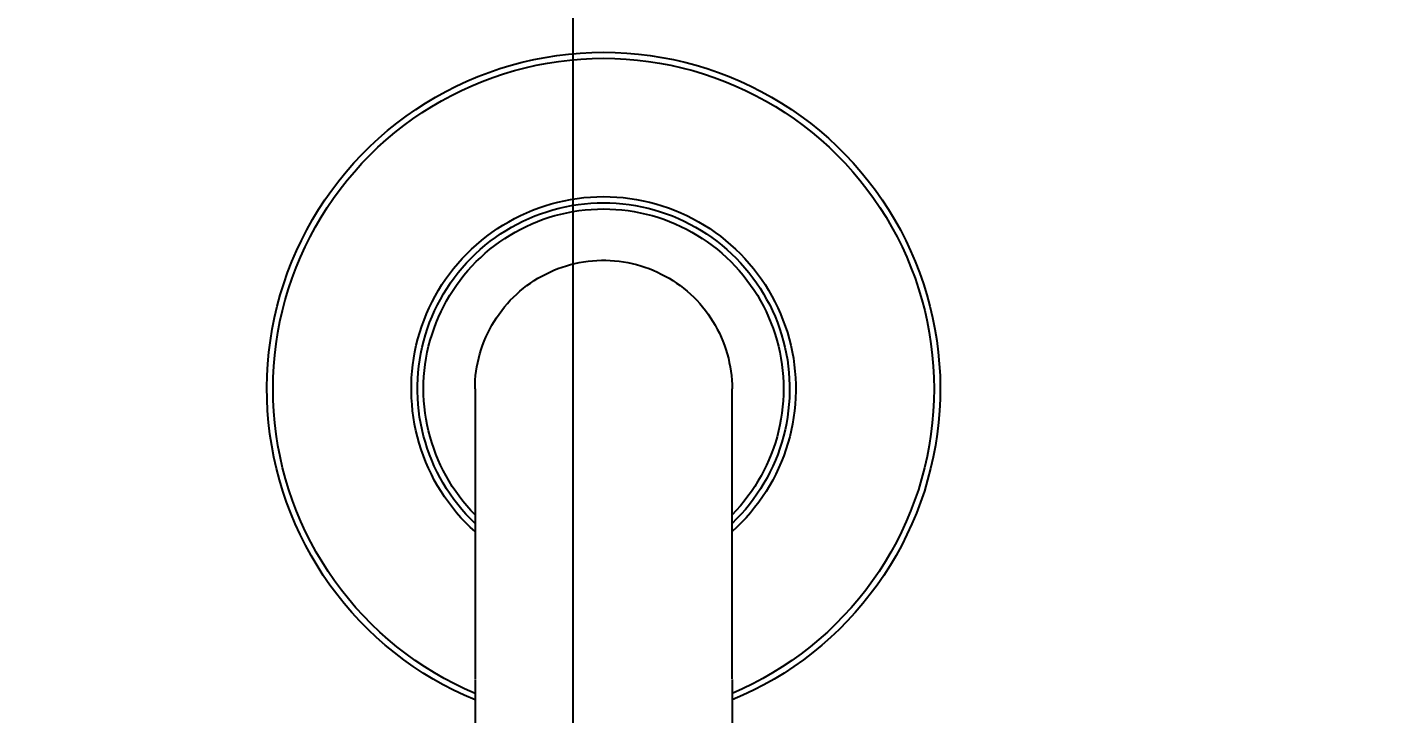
# Model space of a CAD drawing. Header units: metres. Extents: x 198 to 412, y -54 to 17.
# Drawn here: x 262.1572 to 262.269, y -24.1353 to -24.0792 of the extents above; entities that cross this region are included whole.
import ezdxf
from ezdxf import colors
from ezdxf.entities.mleader import LeaderData, LeaderLine
from ezdxf.math import Vec2, Vec3

# ---------------------------------------------------------------- set-up
doc = ezdxf.new("R2010")
doc.units = ezdxf.units.M
doc.header["$LTSCALE"] = 10
for name, color, linetype in [('01', 1, 'Continuous'), ('A-TEXTOS', 2, 'Continuous'), ('TM-REVEST', 252, 'Continuous')]:
    doc.layers.add(name, color=color, linetype=linetype)
doc.styles.add('ARIAL', font='arial.ttf')

# ---------------------------------------------------------------- blocks, each defined once
blk = doc.blocks.new('juego de ducha california')
for p, q in [((493.24992, 11758.62841, 0), (493.24898, 11758.62823, 0)), ((493.25087, 11758.62856, 0), (493.24992, 11758.62841, 0)), ((493.25182, 11758.62868, 0), (493.25087, 11758.62856, 0)), ((493.25277, 11758.62876, 0), (493.25182, 11758.62868, 0)), ((493.25373, 11758.62881, 0), (493.25277, 11758.62876, 0)), ((493.25468, 11758.62883, 0), (493.25373, 11758.62881, 0)), ((493.25564, 11758.62881, 0), (493.25468, 11758.62883, 0)), ((493.2566, 11758.62876, 0), (493.25564, 11758.62881, 0)), ((493.25755, 11758.62868, 0), (493.2566, 11758.62876, 0)), ((493.2585, 11758.62856, 0), (493.25755, 11758.62868, 0)), ((493.25945, 11758.62841, 0), (493.2585, 11758.62856, 0)), ((493.26039, 11758.62823, 0), (493.25945, 11758.62841, 0)), ((493.24621, 11758.62749, 0), (493.2453, 11758.62718, 0)), ((493.24712, 11758.62777, 0), (493.24621, 11758.62749, 0)), ((493.2474, 11758.62733, 0), (493.24652, 11758.62706, 0)), ((493.24805, 11758.62802, 0), (493.24712, 11758.62777, 0)), ((493.24829, 11758.62756, 0), (493.2474, 11758.62733, 0)), ((493.24898, 11758.62823, 0), (493.24805, 11758.62802, 0)), ((493.24919, 11758.62776, 0), (493.24829, 11758.62756, 0)), ((493.2501, 11758.62794, 0), (493.24919, 11758.62776, 0)), ((493.25101, 11758.62808, 0), (493.2501, 11758.62794, 0)), ((493.25192, 11758.62819, 0), (493.25101, 11758.62808, 0)), ((493.25284, 11758.62827, 0), (493.25192, 11758.62819, 0)), ((493.25376, 11758.62831, 0), (493.25284, 11758.62827, 0)), ((493.25468, 11758.62833, 0), (493.25376, 11758.62831, 0)), ((493.25561, 11758.62831, 0), (493.25468, 11758.62833, 0)), ((493.25653, 11758.62827, 0), (493.25561, 11758.62831, 0)), ((493.25744, 11758.62819, 0), (493.25653, 11758.62827, 0)), ((493.25836, 11758.62808, 0), (493.25744, 11758.62819, 0)), ((493.25927, 11758.62794, 0), (493.25836, 11758.62808, 0)), ((493.26018, 11758.62776, 0), (493.25927, 11758.62794, 0)), ((493.26108, 11758.62756, 0), (493.26018, 11758.62776, 0)), ((493.26132, 11758.62802, 0), (493.26039, 11758.62823, 0)), ((493.26197, 11758.62733, 0), (493.26108, 11758.62756, 0)), ((493.26224, 11758.62777, 0), (493.26132, 11758.62802, 0)), ((493.26285, 11758.62706, 0), (493.26197, 11758.62733, 0)), ((493.26316, 11758.62749, 0), (493.26224, 11758.62777, 0)), ((493.26406, 11758.62718, 0), (493.26316, 11758.62749, 0)), ((493.24353, 11758.62646, 0), (493.24266, 11758.62606, 0)), ((493.24441, 11758.62684, 0), (493.24353, 11758.62646, 0)), ((493.24478, 11758.62645, 0), (493.24393, 11758.62609, 0)), ((493.2453, 11758.62718, 0), (493.24441, 11758.62684, 0)), ((493.24564, 11758.62677, 0), (493.24478, 11758.62645, 0)), ((493.24652, 11758.62706, 0), (493.24564, 11758.62677, 0)), ((493.26373, 11758.62677, 0), (493.26285, 11758.62706, 0)), ((493.26459, 11758.62645, 0), (493.26373, 11758.62677, 0)), ((493.26496, 11758.62684, 0), (493.26406, 11758.62718, 0)), ((493.26544, 11758.62609, 0), (493.26459, 11758.62645, 0)), ((493.26584, 11758.62646, 0), (493.26496, 11758.62684, 0)), ((493.26671, 11758.62606, 0), (493.26584, 11758.62646, 0)), ((493.24097, 11758.62517, 0), (493.24015, 11758.62467, 0)), ((493.24181, 11758.62563, 0), (493.24097, 11758.62517, 0)), ((493.24226, 11758.6253, 0), (493.24145, 11758.62486, 0)), ((493.24266, 11758.62606, 0), (493.24181, 11758.62563, 0)), ((493.24309, 11758.62571, 0), (493.24226, 11758.6253, 0)), ((493.24393, 11758.62609, 0), (493.24309, 11758.62571, 0)), ((493.26628, 11758.62571, 0), (493.26544, 11758.62609, 0)), ((493.26711, 11758.6253, 0), (493.26628, 11758.62571, 0)), ((493.26756, 11758.62563, 0), (493.26671, 11758.62606, 0)), ((493.26792, 11758.62486, 0), (493.26711, 11758.6253, 0)), ((493.2684, 11758.62517, 0), (493.26756, 11758.62563, 0)), ((493.26922, 11758.62467, 0), (493.2684, 11758.62517, 0)), ((493.23934, 11758.62415, 0), (493.23856, 11758.62361, 0)), ((493.23988, 11758.62391, 0), (493.23911, 11758.62339, 0)), ((493.24015, 11758.62467, 0), (493.23934, 11758.62415, 0)), ((493.24065, 11758.6244, 0), (493.23988, 11758.62391, 0)), ((493.24145, 11758.62486, 0), (493.24065, 11758.6244, 0)), ((493.26871, 11758.6244, 0), (493.26792, 11758.62486, 0)), ((493.26949, 11758.62391, 0), (493.26871, 11758.6244, 0)), ((493.27002, 11758.62415, 0), (493.26922, 11758.62467, 0)), ((493.27025, 11758.62339, 0), (493.26949, 11758.62391, 0)), ((493.27081, 11758.62361, 0), (493.27002, 11758.62415, 0)), ((493.23779, 11758.62303, 0), (493.23705, 11758.62243, 0)), ((493.23837, 11758.62284, 0), (493.23764, 11758.62227, 0)), ((493.23856, 11758.62361, 0), (493.23779, 11758.62303, 0)), ((493.23911, 11758.62339, 0), (493.23837, 11758.62284, 0)), ((493.271, 11758.62284, 0), (493.27025, 11758.62339, 0)), ((493.27157, 11758.62303, 0), (493.27081, 11758.62361, 0)), ((493.27172, 11758.62227, 0), (493.271, 11758.62284, 0)), ((493.27232, 11758.62243, 0), (493.27157, 11758.62303, 0)), ((493.23632, 11758.6218, 0), (493.23562, 11758.62115, 0)), ((493.23694, 11758.62168, 0), (493.23625, 11758.62106, 0)), ((493.23705, 11758.62243, 0), (493.23632, 11758.6218, 0)), ((493.23764, 11758.62227, 0), (493.23694, 11758.62168, 0)), ((493.27243, 11758.62168, 0), (493.27172, 11758.62227, 0)), ((493.27304, 11758.6218, 0), (493.27232, 11758.62243, 0)), ((493.27311, 11758.62106, 0), (493.27243, 11758.62168, 0)), ((493.27374, 11758.62115, 0), (493.27304, 11758.6218, 0)), ((493.23562, 11758.62115, 0), (493.23495, 11758.62048, 0)), ((493.23625, 11758.62106, 0), (493.23559, 11758.62042, 0)), ((493.27378, 11758.62042, 0), (493.27311, 11758.62106, 0)), ((493.27442, 11758.62048, 0), (493.27374, 11758.62115, 0)), ((493.23429, 11758.61978, 0), (493.23366, 11758.61906, 0)), ((493.23495, 11758.62048, 0), (493.23429, 11758.61978, 0)), ((493.23495, 11758.61976, 0), (493.23433, 11758.61907, 0)), ((493.23559, 11758.62042, 0), (493.23495, 11758.61976, 0)), ((493.27442, 11758.61976, 0), (493.27378, 11758.62042, 0)), ((493.27508, 11758.61978, 0), (493.27442, 11758.62048, 0)), ((493.27503, 11758.61907, 0), (493.27442, 11758.61976, 0)), ((493.27571, 11758.61906, 0), (493.27508, 11758.61978, 0)), ((493.23366, 11758.61906, 0), (493.23306, 11758.61832, 0)), ((493.23374, 11758.61837, 0), (493.23317, 11758.61764, 0)), ((493.23433, 11758.61907, 0), (493.23374, 11758.61837, 0)), ((493.27563, 11758.61837, 0), (493.27503, 11758.61907, 0)), ((493.2762, 11758.61764, 0), (493.27563, 11758.61837, 0)), ((493.27631, 11758.61832, 0), (493.27571, 11758.61906, 0)), ((493.23248, 11758.61755, 0), (493.23193, 11758.61677, 0)), ((493.23306, 11758.61832, 0), (493.23248, 11758.61755, 0)), ((493.23317, 11758.61764, 0), (493.23263, 11758.6169, 0)), ((493.27674, 11758.6169, 0), (493.2762, 11758.61764, 0)), ((493.27689, 11758.61755, 0), (493.27631, 11758.61832, 0)), ((493.27744, 11758.61677, 0), (493.27689, 11758.61755, 0)), ((493.23193, 11758.61677, 0), (493.2314, 11758.61597, 0)), ((493.23211, 11758.61614, 0), (493.23161, 11758.61536, 0)), ((493.23263, 11758.6169, 0), (493.23211, 11758.61614, 0)), ((493.24939, 11758.61611, 0), (493.24888, 11758.61592, 0)), ((493.2499, 11758.61628, 0), (493.24939, 11758.61611, 0)), ((493.25042, 11758.61644, 0), (493.2499, 11758.61628, 0)), ((493.25094, 11758.61658, 0), (493.25042, 11758.61644, 0)), ((493.25105, 11758.61609, 0), (493.25054, 11758.61595, 0)), ((493.25146, 11758.6167, 0), (493.25094, 11758.61658, 0)), ((493.25156, 11758.61621, 0), (493.25105, 11758.61609, 0)), ((493.252, 11758.6168, 0), (493.25146, 11758.6167, 0)), ((493.25208, 11758.6163, 0), (493.25156, 11758.61621, 0)), ((493.25253, 11758.61688, 0), (493.252, 11758.6168, 0)), ((493.25259, 11758.61638, 0), (493.25208, 11758.6163, 0)), ((493.25307, 11758.61695, 0), (493.25253, 11758.61688, 0)), ((493.25311, 11758.61645, 0), (493.25259, 11758.61638, 0)), ((493.2536, 11758.61699, 0), (493.25307, 11758.61695, 0)), ((493.25364, 11758.61649, 0), (493.25311, 11758.61645, 0)), ((493.25414, 11758.61702, 0), (493.2536, 11758.61699, 0)), ((493.25416, 11758.61652, 0), (493.25364, 11758.61649, 0)), ((493.25468, 11758.61703, 0), (493.25414, 11758.61702, 0)), ((493.25468, 11758.61653, 0), (493.25416, 11758.61652, 0)), ((493.25522, 11758.61702, 0), (493.25468, 11758.61703, 0)), ((493.25521, 11758.61652, 0), (493.25468, 11758.61653, 0)), ((493.25573, 11758.61649, 0), (493.25521, 11758.61652, 0)), ((493.25576, 11758.61699, 0), (493.25522, 11758.61702, 0)), ((493.25625, 11758.61645, 0), (493.25573, 11758.61649, 0)), ((493.2563, 11758.61695, 0), (493.25576, 11758.61699, 0)), ((493.25677, 11758.61638, 0), (493.25625, 11758.61645, 0)), ((493.25684, 11758.61688, 0), (493.2563, 11758.61695, 0)), ((493.25729, 11758.6163, 0), (493.25677, 11758.61638, 0)), ((493.25737, 11758.6168, 0), (493.25684, 11758.61688, 0)), ((493.25781, 11758.61621, 0), (493.25729, 11758.6163, 0)), ((493.2579, 11758.6167, 0), (493.25737, 11758.6168, 0)), ((493.25832, 11758.61609, 0), (493.25781, 11758.61621, 0)), ((493.25843, 11758.61658, 0), (493.2579, 11758.6167, 0)), ((493.25882, 11758.61595, 0), (493.25832, 11758.61609, 0)), ((493.25895, 11758.61644, 0), (493.25843, 11758.61658, 0)), ((493.25947, 11758.61628, 0), (493.25895, 11758.61644, 0)), ((493.25998, 11758.61611, 0), (493.25947, 11758.61628, 0)), ((493.26049, 11758.61592, 0), (493.25998, 11758.61611, 0)), ((493.27726, 11758.61614, 0), (493.27674, 11758.6169, 0)), ((493.27775, 11758.61536, 0), (493.27726, 11758.61614, 0)), ((493.27796, 11758.61597, 0), (493.27744, 11758.61677, 0)), ((493.23091, 11758.61515, 0), (493.23044, 11758.61431, 0)), ((493.2314, 11758.61597, 0), (493.23091, 11758.61515, 0)), ((493.23161, 11758.61536, 0), (493.23115, 11758.61456, 0)), ((493.24693, 11758.61498, 0), (493.24647, 11758.61471, 0)), ((493.24741, 11758.61524, 0), (493.24693, 11758.61498, 0)), ((493.24789, 11758.61548, 0), (493.24741, 11758.61524, 0)), ((493.2481, 11758.61503, 0), (493.24763, 11758.61479, 0)), ((493.24838, 11758.61571, 0), (493.24789, 11758.61548, 0)), ((493.24857, 11758.61525, 0), (493.2481, 11758.61503, 0)), ((493.24888, 11758.61592, 0), (493.24838, 11758.61571, 0)), ((493.24906, 11758.61545, 0), (493.24857, 11758.61525, 0)), ((493.24929, 11758.615, 0), (493.24883, 11758.61481, 0)), ((493.24955, 11758.61563, 0), (493.24906, 11758.61545, 0)), ((493.24976, 11758.61518, 0), (493.24929, 11758.615, 0)), ((493.25004, 11758.6158, 0), (493.24955, 11758.61563, 0)), ((493.25024, 11758.61534, 0), (493.24976, 11758.61518, 0)), ((493.25054, 11758.61595, 0), (493.25004, 11758.6158, 0)), ((493.25072, 11758.61548, 0), (493.25024, 11758.61534, 0)), ((493.2512, 11758.61561, 0), (493.25072, 11758.61548, 0)), ((493.25169, 11758.61572, 0), (493.2512, 11758.61561, 0)), ((493.25219, 11758.61582, 0), (493.25169, 11758.61572, 0)), ((493.25268, 11758.61589, 0), (493.25219, 11758.61582, 0)), ((493.25318, 11758.61595, 0), (493.25268, 11758.61589, 0)), ((493.25368, 11758.61599, 0), (493.25318, 11758.61595, 0)), ((493.25418, 11758.61602, 0), (493.25368, 11758.61599, 0)), ((493.25468, 11758.61603, 0), (493.25418, 11758.61602, 0)), ((493.25519, 11758.61602, 0), (493.25468, 11758.61603, 0)), ((493.25569, 11758.61599, 0), (493.25519, 11758.61602, 0)), ((493.25619, 11758.61595, 0), (493.25569, 11758.61599, 0)), ((493.25669, 11758.61589, 0), (493.25619, 11758.61595, 0)), ((493.25718, 11758.61582, 0), (493.25669, 11758.61589, 0)), ((493.25767, 11758.61572, 0), (493.25718, 11758.61582, 0)), ((493.25816, 11758.61561, 0), (493.25767, 11758.61572, 0)), ((493.25865, 11758.61548, 0), (493.25816, 11758.61561, 0)), ((493.25913, 11758.61534, 0), (493.25865, 11758.61548, 0)), ((493.25932, 11758.6158, 0), (493.25882, 11758.61595, 0)), ((493.25961, 11758.61518, 0), (493.25913, 11758.61534, 0)), ((493.25982, 11758.61563, 0), (493.25932, 11758.6158, 0)), ((493.26008, 11758.615, 0), (493.25961, 11758.61518, 0)), ((493.26031, 11758.61545, 0), (493.25982, 11758.61563, 0)), ((493.26054, 11758.61481, 0), (493.26008, 11758.615, 0)), ((493.26079, 11758.61525, 0), (493.26031, 11758.61545, 0)), ((493.26098, 11758.61571, 0), (493.26049, 11758.61592, 0)), ((493.26127, 11758.61503, 0), (493.26079, 11758.61525, 0)), ((493.26148, 11758.61548, 0), (493.26098, 11758.61571, 0)), ((493.26174, 11758.61479, 0), (493.26127, 11758.61503, 0)), ((493.26196, 11758.61524, 0), (493.26148, 11758.61548, 0)), ((493.26243, 11758.61498, 0), (493.26196, 11758.61524, 0)), ((493.2629, 11758.61471, 0), (493.26243, 11758.61498, 0)), ((493.27822, 11758.61456, 0), (493.27775, 11758.61536, 0)), ((493.27846, 11758.61515, 0), (493.27796, 11758.61597, 0)), ((493.27893, 11758.61431, 0), (493.27846, 11758.61515, 0)), ((493.23044, 11758.61431, 0), (493.23, 11758.61346, 0)), ((493.23115, 11758.61456, 0), (493.23071, 11758.61375, 0)), ((493.24557, 11758.61411, 0), (493.24513, 11758.61379, 0)), ((493.24601, 11758.61442, 0), (493.24557, 11758.61411, 0)), ((493.24628, 11758.61399, 0), (493.24584, 11758.61369, 0)), ((493.24647, 11758.61471, 0), (493.24601, 11758.61442, 0)), ((493.24672, 11758.61427, 0), (493.24628, 11758.61399, 0)), ((493.24705, 11758.61389, 0), (493.24662, 11758.61362, 0)), ((493.24717, 11758.61454, 0), (493.24672, 11758.61427, 0)), ((493.24748, 11758.61414, 0), (493.24705, 11758.61389, 0)), ((493.24763, 11758.61479, 0), (493.24717, 11758.61454, 0)), ((493.24792, 11758.61438, 0), (493.24748, 11758.61414, 0)), ((493.24837, 11758.6146, 0), (493.24792, 11758.61438, 0)), ((493.24883, 11758.61481, 0), (493.24837, 11758.6146, 0)), ((493.261, 11758.6146, 0), (493.26054, 11758.61481, 0)), ((493.26145, 11758.61438, 0), (493.261, 11758.6146, 0)), ((493.26189, 11758.61414, 0), (493.26145, 11758.61438, 0)), ((493.2622, 11758.61454, 0), (493.26174, 11758.61479, 0)), ((493.26232, 11758.61389, 0), (493.26189, 11758.61414, 0)), ((493.26265, 11758.61427, 0), (493.2622, 11758.61454, 0)), ((493.26275, 11758.61362, 0), (493.26232, 11758.61389, 0)), ((493.26309, 11758.61399, 0), (493.26265, 11758.61427, 0)), ((493.26335, 11758.61442, 0), (493.2629, 11758.61471, 0)), ((493.26352, 11758.61369, 0), (493.26309, 11758.61399, 0)), ((493.2638, 11758.61411, 0), (493.26335, 11758.61442, 0)), ((493.26423, 11758.61379, 0), (493.2638, 11758.61411, 0)), ((493.27866, 11758.61375, 0), (493.27822, 11758.61456, 0)), ((493.27936, 11758.61346, 0), (493.27893, 11758.61431, 0)), ((493.23, 11758.61346, 0), (493.2296, 11758.6126, 0)), ((493.2303, 11758.61293, 0), (493.22992, 11758.61209, 0)), ((493.23071, 11758.61375, 0), (493.2303, 11758.61293, 0)), ((493.2439, 11758.61274, 0), (493.24351, 11758.61236, 0)), ((493.2443, 11758.6131, 0), (493.2439, 11758.61274, 0)), ((493.24471, 11758.61345, 0), (493.2443, 11758.6131, 0)), ((493.24501, 11758.61306, 0), (493.24461, 11758.61272, 0)), ((493.24513, 11758.61379, 0), (493.24471, 11758.61345, 0)), ((493.24542, 11758.61338, 0), (493.24501, 11758.61306, 0)), ((493.24541, 11758.61273, 0), (493.24502, 11758.61241, 0)), ((493.2458, 11758.61304, 0), (493.24541, 11758.61273, 0)), ((493.24584, 11758.61369, 0), (493.24542, 11758.61338, 0)), ((493.24621, 11758.61334, 0), (493.2458, 11758.61304, 0)), ((493.24662, 11758.61362, 0), (493.24621, 11758.61334, 0)), ((493.26316, 11758.61334, 0), (493.26275, 11758.61362, 0)), ((493.26357, 11758.61304, 0), (493.26316, 11758.61334, 0)), ((493.26394, 11758.61338, 0), (493.26352, 11758.61369, 0)), ((493.26396, 11758.61273, 0), (493.26357, 11758.61304, 0)), ((493.26435, 11758.61306, 0), (493.26394, 11758.61338, 0)), ((493.26434, 11758.61241, 0), (493.26396, 11758.61273, 0)), ((493.26466, 11758.61345, 0), (493.26423, 11758.61379, 0)), ((493.26475, 11758.61272, 0), (493.26435, 11758.61306, 0)), ((493.26507, 11758.6131, 0), (493.26466, 11758.61345, 0)), ((493.26547, 11758.61274, 0), (493.26507, 11758.6131, 0)), ((493.26585, 11758.61236, 0), (493.26547, 11758.61274, 0)), ((493.27907, 11758.61293, 0), (493.27866, 11758.61375, 0)), ((493.27945, 11758.61209, 0), (493.27907, 11758.61293, 0)), ((493.27977, 11758.6126, 0), (493.27936, 11758.61346, 0)), ((493.22922, 11758.61172, 0), (493.22887, 11758.61082, 0)), ((493.2296, 11758.6126, 0), (493.22922, 11758.61172, 0)), ((493.22992, 11758.61209, 0), (493.22957, 11758.61123, 0)), ((493.24314, 11758.61197, 0), (493.24278, 11758.61157, 0)), ((493.24351, 11758.61236, 0), (493.24314, 11758.61197, 0)), ((493.24349, 11758.61162, 0), (493.24315, 11758.61122, 0)), ((493.24385, 11758.612, 0), (493.24349, 11758.61162, 0)), ((493.24423, 11758.61236, 0), (493.24385, 11758.612, 0)), ((493.24429, 11758.61172, 0), (493.24394, 11758.61136, 0)), ((493.24461, 11758.61272, 0), (493.24423, 11758.61236, 0)), ((493.24465, 11758.61207, 0), (493.24429, 11758.61172, 0)), ((493.24502, 11758.61241, 0), (493.24465, 11758.61207, 0)), ((493.2527, 11758.61164, 0), (493.25235, 11758.61157, 0)), ((493.25306, 11758.6117, 0), (493.2527, 11758.61164, 0)), ((493.25342, 11758.61175, 0), (493.25306, 11758.6117, 0)), ((493.25378, 11758.61179, 0), (493.25342, 11758.61175, 0)), ((493.25414, 11758.61182, 0), (493.25378, 11758.61179, 0)), ((493.2545, 11758.61183, 0), (493.25414, 11758.61182, 0)), ((493.25486, 11758.61183, 0), (493.2545, 11758.61183, 0)), ((493.25523, 11758.61182, 0), (493.25486, 11758.61183, 0)), ((493.25559, 11758.61179, 0), (493.25523, 11758.61182, 0)), ((493.25595, 11758.61175, 0), (493.25559, 11758.61179, 0)), ((493.25631, 11758.6117, 0), (493.25595, 11758.61175, 0)), ((493.25667, 11758.61164, 0), (493.25631, 11758.6117, 0)), ((493.25702, 11758.61157, 0), (493.25667, 11758.61164, 0)), ((493.26472, 11758.61207, 0), (493.26434, 11758.61241, 0)), ((493.26508, 11758.61172, 0), (493.26472, 11758.61207, 0)), ((493.26514, 11758.61236, 0), (493.26475, 11758.61272, 0)), ((493.26543, 11758.61136, 0), (493.26508, 11758.61172, 0)), ((493.26551, 11758.612, 0), (493.26514, 11758.61236, 0)), ((493.26587, 11758.61162, 0), (493.26551, 11758.612, 0)), ((493.26623, 11758.61197, 0), (493.26585, 11758.61236, 0)), ((493.26622, 11758.61122, 0), (493.26587, 11758.61162, 0)), ((493.26659, 11758.61157, 0), (493.26623, 11758.61197, 0)), ((493.2798, 11758.61123, 0), (493.27945, 11758.61209, 0)), ((493.28015, 11758.61172, 0), (493.27977, 11758.6126, 0)), ((493.28049, 11758.61082, 0), (493.28015, 11758.61172, 0)), ((493.22887, 11758.61082, 0), (493.22856, 11758.60992, 0)), ((493.22957, 11758.61123, 0), (493.22924, 11758.61037, 0)), ((493.24211, 11758.61073, 0), (493.24179, 11758.61029, 0)), ((493.24244, 11758.61115, 0), (493.24211, 11758.61073, 0)), ((493.24278, 11758.61157, 0), (493.24244, 11758.61115, 0)), ((493.24281, 11758.61082, 0), (493.24249, 11758.61041, 0)), ((493.24315, 11758.61122, 0), (493.24281, 11758.61082, 0)), ((493.24328, 11758.61061, 0), (493.24297, 11758.61021, 0)), ((493.2436, 11758.61099, 0), (493.24328, 11758.61061, 0)), ((493.24394, 11758.61136, 0), (493.2436, 11758.61099, 0)), ((493.24964, 11758.61054, 0), (493.24933, 11758.61036, 0)), ((493.24997, 11758.61071, 0), (493.24964, 11758.61054, 0)), ((493.25029, 11758.61087, 0), (493.24997, 11758.61071, 0)), ((493.25062, 11758.61101, 0), (493.25029, 11758.61087, 0)), ((493.25096, 11758.61115, 0), (493.25062, 11758.61101, 0)), ((493.2513, 11758.61127, 0), (493.25096, 11758.61115, 0)), ((493.25165, 11758.61138, 0), (493.2513, 11758.61127, 0)), ((493.252, 11758.61148, 0), (493.25165, 11758.61138, 0)), ((493.25235, 11758.61157, 0), (493.252, 11758.61148, 0)), ((493.25737, 11758.61148, 0), (493.25702, 11758.61157, 0)), ((493.25772, 11758.61138, 0), (493.25737, 11758.61148, 0)), ((493.25807, 11758.61127, 0), (493.25772, 11758.61138, 0)), ((493.25841, 11758.61115, 0), (493.25807, 11758.61127, 0)), ((493.25874, 11758.61101, 0), (493.25841, 11758.61115, 0)), ((493.25908, 11758.61087, 0), (493.25874, 11758.61101, 0)), ((493.2594, 11758.61071, 0), (493.25908, 11758.61087, 0)), ((493.25972, 11758.61054, 0), (493.2594, 11758.61071, 0)), ((493.26004, 11758.61036, 0), (493.25972, 11758.61054, 0)), ((493.26576, 11758.61099, 0), (493.26543, 11758.61136, 0)), ((493.26609, 11758.61061, 0), (493.26576, 11758.61099, 0)), ((493.2664, 11758.61021, 0), (493.26609, 11758.61061, 0)), ((493.26656, 11758.61082, 0), (493.26622, 11758.61122, 0)), ((493.26688, 11758.61041, 0), (493.26656, 11758.61082, 0)), ((493.26693, 11758.61115, 0), (493.26659, 11758.61157, 0)), ((493.26726, 11758.61073, 0), (493.26693, 11758.61115, 0)), ((493.26758, 11758.61029, 0), (493.26726, 11758.61073, 0)), ((493.28012, 11758.61037, 0), (493.2798, 11758.61123, 0)), ((493.28081, 11758.60992, 0), (493.28049, 11758.61082, 0)), ((493.22856, 11758.60992, 0), (493.22828, 11758.60901, 0)), ((493.22895, 11758.6095, 0), (493.22868, 11758.60861, 0)), ((493.22924, 11758.61037, 0), (493.22895, 11758.6095, 0)), ((493.2412, 11758.60938, 0), (493.24094, 11758.60891, 0)), ((493.24149, 11758.60984, 0), (493.2412, 11758.60938, 0)), ((493.24179, 11758.61029, 0), (493.24149, 11758.60984, 0)), ((493.24189, 11758.60954, 0), (493.24162, 11758.6091, 0)), ((493.24219, 11758.60998, 0), (493.24189, 11758.60954, 0)), ((493.24239, 11758.60939, 0), (493.24212, 11758.60897, 0)), ((493.24249, 11758.61041, 0), (493.24219, 11758.60998, 0)), ((493.24267, 11758.60981, 0), (493.24239, 11758.60939, 0)), ((493.24297, 11758.61021, 0), (493.24267, 11758.60981, 0)), ((493.24814, 11758.60954, 0), (493.24786, 11758.60931, 0)), ((493.24842, 11758.60976, 0), (493.24814, 11758.60954, 0)), ((493.24872, 11758.60997, 0), (493.24842, 11758.60976, 0)), ((493.24902, 11758.61017, 0), (493.24872, 11758.60997, 0)), ((493.24933, 11758.61036, 0), (493.24902, 11758.61017, 0)), ((493.26035, 11758.61017, 0), (493.26004, 11758.61036, 0)), ((493.26065, 11758.60997, 0), (493.26035, 11758.61017, 0)), ((493.26094, 11758.60976, 0), (493.26065, 11758.60997, 0)), ((493.26123, 11758.60954, 0), (493.26094, 11758.60976, 0)), ((493.26151, 11758.60931, 0), (493.26123, 11758.60954, 0)), ((493.26669, 11758.60981, 0), (493.2664, 11758.61021, 0)), ((493.26698, 11758.60939, 0), (493.26669, 11758.60981, 0)), ((493.26718, 11758.60998, 0), (493.26688, 11758.61041, 0)), ((493.26724, 11758.60897, 0), (493.26698, 11758.60939, 0)), ((493.26747, 11758.60954, 0), (493.26718, 11758.60998, 0)), ((493.26775, 11758.6091, 0), (493.26747, 11758.60954, 0)), ((493.26788, 11758.60984, 0), (493.26758, 11758.61029, 0)), ((493.26816, 11758.60938, 0), (493.26788, 11758.60984, 0)), ((493.26843, 11758.60891, 0), (493.26816, 11758.60938, 0)), ((493.28042, 11758.6095, 0), (493.28012, 11758.61037, 0)), ((493.28068, 11758.60861, 0), (493.28042, 11758.6095, 0)), ((493.28109, 11758.60901, 0), (493.28081, 11758.60992, 0)), ((493.22828, 11758.60901, 0), (493.22803, 11758.60808, 0)), ((493.22868, 11758.60861, 0), (493.22845, 11758.60772, 0)), ((493.24068, 11758.60843, 0), (493.24045, 11758.60795, 0)), ((493.24094, 11758.60891, 0), (493.24068, 11758.60843, 0)), ((493.24136, 11758.60864, 0), (493.24111, 11758.60818, 0)), ((493.24162, 11758.6091, 0), (493.24136, 11758.60864, 0)), ((493.24187, 11758.60853, 0), (493.24163, 11758.60809, 0)), ((493.24212, 11758.60897, 0), (493.24187, 11758.60853, 0)), ((493.24682, 11758.60829, 0), (493.24659, 11758.60802, 0)), ((493.24707, 11758.60856, 0), (493.24682, 11758.60829, 0)), ((493.24732, 11758.60882, 0), (493.24707, 11758.60856, 0)), ((493.24759, 11758.60907, 0), (493.24732, 11758.60882, 0)), ((493.24786, 11758.60931, 0), (493.24759, 11758.60907, 0)), ((493.26178, 11758.60907, 0), (493.26151, 11758.60931, 0)), ((493.26204, 11758.60882, 0), (493.26178, 11758.60907, 0)), ((493.2623, 11758.60856, 0), (493.26204, 11758.60882, 0)), ((493.26254, 11758.60829, 0), (493.2623, 11758.60856, 0)), ((493.26278, 11758.60802, 0), (493.26254, 11758.60829, 0)), ((493.2675, 11758.60853, 0), (493.26724, 11758.60897, 0)), ((493.26774, 11758.60809, 0), (493.2675, 11758.60853, 0)), ((493.26801, 11758.60864, 0), (493.26775, 11758.6091, 0)), ((493.26825, 11758.60818, 0), (493.26801, 11758.60864, 0)), ((493.26868, 11758.60843, 0), (493.26843, 11758.60891, 0)), ((493.26892, 11758.60795, 0), (493.26868, 11758.60843, 0)), ((493.28092, 11758.60772, 0), (493.28068, 11758.60861, 0)), ((493.28134, 11758.60808, 0), (493.28109, 11758.60901, 0)), ((493.22781, 11758.60715, 0), (493.22762, 11758.60621, 0)), ((493.22803, 11758.60808, 0), (493.22781, 11758.60715, 0)), ((493.22845, 11758.60772, 0), (493.22825, 11758.60682, 0)), ((493.24023, 11758.60745, 0), (493.24003, 11758.60695, 0)), ((493.24045, 11758.60795, 0), (493.24023, 11758.60745, 0)), ((493.24067, 11758.60723, 0), (493.24048, 11758.60674, 0)), ((493.24089, 11758.60771, 0), (493.24067, 11758.60723, 0)), ((493.24111, 11758.60818, 0), (493.24089, 11758.60771, 0)), ((493.2412, 11758.60719, 0), (493.24101, 11758.60672, 0)), ((493.24141, 11758.60764, 0), (493.2412, 11758.60719, 0)), ((493.24163, 11758.60809, 0), (493.24141, 11758.60764, 0)), ((493.24594, 11758.60714, 0), (493.24575, 11758.60684, 0)), ((493.24615, 11758.60744, 0), (493.24594, 11758.60714, 0)), ((493.24636, 11758.60773, 0), (493.24615, 11758.60744, 0)), ((493.24659, 11758.60802, 0), (493.24636, 11758.60773, 0)), ((493.263, 11758.60773, 0), (493.26278, 11758.60802, 0)), ((493.26322, 11758.60744, 0), (493.263, 11758.60773, 0)), ((493.26343, 11758.60714, 0), (493.26322, 11758.60744, 0)), ((493.26362, 11758.60684, 0), (493.26343, 11758.60714, 0)), ((493.26796, 11758.60764, 0), (493.26774, 11758.60809, 0)), ((493.26817, 11758.60719, 0), (493.26796, 11758.60764, 0)), ((493.26836, 11758.60672, 0), (493.26817, 11758.60719, 0)), ((493.26848, 11758.60771, 0), (493.26825, 11758.60818, 0)), ((493.26869, 11758.60723, 0), (493.26848, 11758.60771, 0)), ((493.26889, 11758.60674, 0), (493.26869, 11758.60723, 0)), ((493.26914, 11758.60745, 0), (493.26892, 11758.60795, 0)), ((493.26934, 11758.60695, 0), (493.26914, 11758.60745, 0)), ((493.28112, 11758.60682, 0), (493.28092, 11758.60772, 0)), ((493.28156, 11758.60715, 0), (493.28134, 11758.60808, 0)), ((493.28175, 11758.60621, 0), (493.28156, 11758.60715, 0)), ((493.22762, 11758.60621, 0), (493.22747, 11758.60527, 0)), ((493.22825, 11758.60682, 0), (493.22808, 11758.60592, 0)), ((493.23984, 11758.60644, 0), (493.23967, 11758.60593, 0)), ((493.24003, 11758.60695, 0), (493.23984, 11758.60644, 0)), ((493.2403, 11758.60625, 0), (493.24014, 11758.60575, 0)), ((493.24048, 11758.60674, 0), (493.2403, 11758.60625, 0)), ((493.24083, 11758.60625, 0), (493.24067, 11758.60578, 0)), ((493.24101, 11758.60672, 0), (493.24083, 11758.60625, 0)), ((493.24539, 11758.60621, 0), (493.24522, 11758.60588, 0)), ((493.24556, 11758.60653, 0), (493.24539, 11758.60621, 0)), ((493.24575, 11758.60684, 0), (493.24556, 11758.60653, 0)), ((493.26381, 11758.60653, 0), (493.26362, 11758.60684, 0)), ((493.26398, 11758.60621, 0), (493.26381, 11758.60653, 0)), ((493.26414, 11758.60588, 0), (493.26398, 11758.60621, 0)), ((493.26853, 11758.60625, 0), (493.26836, 11758.60672, 0)), ((493.26869, 11758.60578, 0), (493.26853, 11758.60625, 0)), ((493.26907, 11758.60625, 0), (493.26889, 11758.60674, 0)), ((493.26923, 11758.60575, 0), (493.26907, 11758.60625, 0)), ((493.26953, 11758.60644, 0), (493.26934, 11758.60695, 0)), ((493.26969, 11758.60593, 0), (493.26953, 11758.60644, 0)), ((493.28129, 11758.60592, 0), (493.28112, 11758.60682, 0)), ((493.2819, 11758.60527, 0), (493.28175, 11758.60621, 0)), ((493.22747, 11758.60527, 0), (493.22735, 11758.60432, 0)), ((493.22794, 11758.60501, 0), (493.22783, 11758.60409, 0)), ((493.22808, 11758.60592, 0), (493.22794, 11758.60501, 0)), ((493.23952, 11758.60541, 0), (493.23939, 11758.60489, 0)), ((493.23967, 11758.60593, 0), (493.23952, 11758.60541, 0)), ((493.24, 11758.60525, 0), (493.23987, 11758.60474, 0)), ((493.24014, 11758.60575, 0), (493.24, 11758.60525, 0)), ((493.24053, 11758.6053, 0), (493.2404, 11758.60481, 0)), ((493.24067, 11758.60578, 0), (493.24053, 11758.6053, 0)), ((493.24493, 11758.60522, 0), (493.2448, 11758.60488, 0)), ((493.24507, 11758.60556, 0), (493.24493, 11758.60522, 0)), ((493.24522, 11758.60588, 0), (493.24507, 11758.60556, 0)), ((493.2643, 11758.60556, 0), (493.26414, 11758.60588, 0)), ((493.26444, 11758.60522, 0), (493.2643, 11758.60556, 0)), ((493.26456, 11758.60488, 0), (493.26444, 11758.60522, 0)), ((493.26884, 11758.6053, 0), (493.26869, 11758.60578, 0)), ((493.26897, 11758.60481, 0), (493.26884, 11758.6053, 0)), ((493.26937, 11758.60525, 0), (493.26923, 11758.60575, 0)), ((493.2695, 11758.60474, 0), (493.26937, 11758.60525, 0)), ((493.26984, 11758.60541, 0), (493.26969, 11758.60593, 0)), ((493.26998, 11758.60489, 0), (493.26984, 11758.60541, 0)), ((493.28143, 11758.60501, 0), (493.28129, 11758.60592, 0)), ((493.28154, 11758.60409, 0), (493.28143, 11758.60501, 0)), ((493.28202, 11758.60432, 0), (493.2819, 11758.60527, 0)), ((493.22735, 11758.60432, 0), (493.22726, 11758.60336, 0)), ((493.22783, 11758.60409, 0), (493.22775, 11758.60317, 0)), ((493.23918, 11758.60383, 0), (493.23911, 11758.60329, 0)), ((493.23928, 11758.60436, 0), (493.23918, 11758.60383, 0)), ((493.23939, 11758.60489, 0), (493.23928, 11758.60436, 0)), ((493.23976, 11758.60422, 0), (493.23967, 11758.60371, 0)), ((493.23987, 11758.60474, 0), (493.23976, 11758.60422, 0)), ((493.2402, 11758.60383, 0), (493.24012, 11758.60333, 0)), ((493.24029, 11758.60432, 0), (493.2402, 11758.60383, 0)), ((493.2404, 11758.60481, 0), (493.24029, 11758.60432, 0)), ((493.24449, 11758.60384, 0), (493.24441, 11758.60349, 0)), ((493.24458, 11758.60419, 0), (493.24449, 11758.60384, 0)), ((493.24469, 11758.60454, 0), (493.24458, 11758.60419, 0)), ((493.2448, 11758.60488, 0), (493.24469, 11758.60454, 0)), ((493.26468, 11758.60454, 0), (493.26456, 11758.60488, 0)), ((493.26479, 11758.60419, 0), (493.26468, 11758.60454, 0)), ((493.26488, 11758.60384, 0), (493.26479, 11758.60419, 0)), ((493.26496, 11758.60349, 0), (493.26488, 11758.60384, 0)), ((493.26908, 11758.60432, 0), (493.26897, 11758.60481, 0)), ((493.26917, 11758.60383, 0), (493.26908, 11758.60432, 0)), ((493.26925, 11758.60333, 0), (493.26917, 11758.60383, 0)), ((493.26961, 11758.60422, 0), (493.2695, 11758.60474, 0)), ((493.2697, 11758.60371, 0), (493.26961, 11758.60422, 0)), ((493.27009, 11758.60436, 0), (493.26998, 11758.60489, 0)), ((493.27018, 11758.60383, 0), (493.27009, 11758.60436, 0)), ((493.27026, 11758.60329, 0), (493.27018, 11758.60383, 0)), ((493.28162, 11758.60317, 0), (493.28154, 11758.60409, 0)), ((493.28211, 11758.60336, 0), (493.28202, 11758.60432, 0)), ((493.22726, 11758.60336, 0), (493.2272, 11758.60241, 0)), ((493.22775, 11758.60317, 0), (493.2277, 11758.60225, 0)), ((493.23905, 11758.60276, 0), (493.23901, 11758.60222, 0)), ((493.23911, 11758.60329, 0), (493.23905, 11758.60276, 0)), ((493.2396, 11758.60319, 0), (493.23954, 11758.60267, 0)), ((493.23967, 11758.60371, 0), (493.2396, 11758.60319, 0)), ((493.24006, 11758.60283, 0), (493.24002, 11758.60233, 0)), ((493.24012, 11758.60333, 0), (493.24006, 11758.60283, 0)), ((493.24428, 11758.60277, 0), (493.24424, 11758.60241, 0)), ((493.24434, 11758.60313, 0), (493.24428, 11758.60277, 0)), ((493.24441, 11758.60349, 0), (493.24434, 11758.60313, 0)), ((493.26503, 11758.60313, 0), (493.26496, 11758.60349, 0)), ((493.26508, 11758.60277, 0), (493.26503, 11758.60313, 0)), ((493.26513, 11758.60241, 0), (493.26508, 11758.60277, 0)), ((493.26931, 11758.60283, 0), (493.26925, 11758.60333, 0)), ((493.26935, 11758.60233, 0), (493.26931, 11758.60283, 0)), ((493.26977, 11758.60319, 0), (493.2697, 11758.60371, 0)), ((493.26982, 11758.60267, 0), (493.26977, 11758.60319, 0)), ((493.27032, 11758.60276, 0), (493.27026, 11758.60329, 0)), ((493.27036, 11758.60222, 0), (493.27032, 11758.60276, 0)), ((493.28167, 11758.60225, 0), (493.28162, 11758.60317, 0)), ((493.28216, 11758.60241, 0), (493.28211, 11758.60336, 0)), ((493.2272, 11758.60241, 0), (493.22718, 11758.60145, 0)), ((493.2277, 11758.60225, 0), (493.22768, 11758.60133, 0)), ((493.23899, 11758.60168, 0), (493.23898, 11758.60114, 0)), ((493.23901, 11758.60222, 0), (493.23899, 11758.60168, 0)), ((493.23951, 11758.60215, 0), (493.23949, 11758.60162, 0)), ((493.23949, 11758.60162, 0), (493.23949, 11758.6011, 0)), ((493.23954, 11758.60267, 0), (493.23951, 11758.60215, 0)), ((493.23999, 11758.60183, 0), (493.23998, 11758.60133, 0)), ((493.24002, 11758.60233, 0), (493.23999, 11758.60183, 0)), ((493.24419, 11758.60169, 0), (493.24418, 11758.60133, 0)), ((493.24421, 11758.60205, 0), (493.24419, 11758.60169, 0)), ((493.24424, 11758.60241, 0), (493.24421, 11758.60205, 0)), ((493.26516, 11758.60205, 0), (493.26513, 11758.60241, 0)), ((493.26518, 11758.60169, 0), (493.26516, 11758.60205, 0)), ((493.26518, 11758.60133, 0), (493.26518, 11758.60169, 0)), ((493.26938, 11758.60183, 0), (493.26935, 11758.60233, 0)), ((493.26938, 11758.60133, 0), (493.26938, 11758.60183, 0)), ((493.26986, 11758.60215, 0), (493.26982, 11758.60267, 0)), ((493.26988, 11758.60162, 0), (493.26986, 11758.60215, 0)), ((493.26988, 11758.6011, 0), (493.26988, 11758.60162, 0)), ((493.27038, 11758.60168, 0), (493.27036, 11758.60222, 0)), ((493.27038, 11758.60114, 0), (493.27038, 11758.60168, 0)), ((493.28168, 11758.60133, 0), (493.28167, 11758.60225, 0)), ((493.28218, 11758.60145, 0), (493.28216, 11758.60241, 0)), ((493.22718, 11758.60145, 0), (493.2272, 11758.60049, 0)), ((493.2272, 11758.60049, 0), (493.22724, 11758.59954, 0)), ((493.22768, 11758.60133, 0), (493.2277, 11758.6004, 0)), ((493.23898, 11758.60114, 0), (493.239, 11758.6006, 0)), ((493.239, 11758.6006, 0), (493.23904, 11758.60006, 0)), ((493.23949, 11758.6011, 0), (493.2395, 11758.60057, 0)), ((493.2395, 11758.60057, 0), (493.23954, 11758.60005, 0)), ((493.23998, 11758.60133, 0), (493.23999, 11758.60083, 0)), ((493.23999, 11758.60083, 0), (493.24002, 11758.60034, 0)), ((493.24418, 11758.57763, 0), (493.24418, 11758.60133, 0)), ((493.26518, 11758.60133, 0), (493.26518, 11758.58966, 0)), ((493.26935, 11758.60034, 0), (493.26938, 11758.60083, 0)), ((493.26938, 11758.60083, 0), (493.26938, 11758.60133, 0)), ((493.26983, 11758.60005, 0), (493.26986, 11758.60057, 0)), ((493.26986, 11758.60057, 0), (493.26988, 11758.6011, 0)), ((493.27033, 11758.60006, 0), (493.27037, 11758.6006, 0)), ((493.27037, 11758.6006, 0), (493.27038, 11758.60114, 0)), ((493.28167, 11758.6004, 0), (493.28168, 11758.60133, 0)), ((493.28213, 11758.59954, 0), (493.28217, 11758.60049, 0)), ((493.28217, 11758.60049, 0), (493.28218, 11758.60145, 0)), ((493.22724, 11758.59954, 0), (493.22732, 11758.59858, 0)), ((493.2277, 11758.6004, 0), (493.22775, 11758.59947, 0)), ((493.22775, 11758.59947, 0), (493.22783, 11758.59854, 0)), ((493.23904, 11758.60006, 0), (493.23909, 11758.59952, 0)), ((493.23909, 11758.59952, 0), (493.23916, 11758.59898, 0)), ((493.23954, 11758.60005, 0), (493.23959, 11758.59953, 0)), ((493.23959, 11758.59953, 0), (493.23966, 11758.59901, 0)), ((493.24002, 11758.60034, 0), (493.24006, 11758.59985, 0)), ((493.24006, 11758.59985, 0), (493.24012, 11758.59935, 0)), ((493.24012, 11758.59935, 0), (493.24019, 11758.59886, 0)), ((493.26918, 11758.59886, 0), (493.26925, 11758.59935, 0)), ((493.26925, 11758.59935, 0), (493.26931, 11758.59985, 0)), ((493.26931, 11758.59985, 0), (493.26935, 11758.60034, 0)), ((493.26971, 11758.59901, 0), (493.26978, 11758.59953, 0)), ((493.26978, 11758.59953, 0), (493.26983, 11758.60005, 0)), ((493.27021, 11758.59898, 0), (493.27028, 11758.59952, 0)), ((493.27028, 11758.59952, 0), (493.27033, 11758.60006, 0)), ((493.28154, 11758.59854, 0), (493.28162, 11758.59947, 0)), ((493.28162, 11758.59947, 0), (493.28167, 11758.6004, 0)), ((493.28205, 11758.59858, 0), (493.28213, 11758.59954, 0)), ((493.22732, 11758.59858, 0), (493.22743, 11758.59763, 0)), ((493.22783, 11758.59854, 0), (493.22794, 11758.59762, 0)), ((493.23916, 11758.59898, 0), (493.23925, 11758.59845, 0)), ((493.23925, 11758.59845, 0), (493.23936, 11758.59792, 0)), ((493.23966, 11758.59901, 0), (493.23975, 11758.59849, 0)), ((493.23975, 11758.59849, 0), (493.23986, 11758.59798, 0)), ((493.24019, 11758.59886, 0), (493.24028, 11758.59838, 0)), ((493.24028, 11758.59838, 0), (493.24039, 11758.59789, 0)), ((493.26898, 11758.59789, 0), (493.26908, 11758.59838, 0)), ((493.26908, 11758.59838, 0), (493.26918, 11758.59886, 0)), ((493.26951, 11758.59798, 0), (493.26962, 11758.59849, 0)), ((493.26962, 11758.59849, 0), (493.26971, 11758.59901, 0)), ((493.27001, 11758.59792, 0), (493.27012, 11758.59845, 0)), ((493.27012, 11758.59845, 0), (493.27021, 11758.59898, 0)), ((493.28143, 11758.59762, 0), (493.28154, 11758.59854, 0)), ((493.28193, 11758.59763, 0), (493.28205, 11758.59858, 0)), ((493.22743, 11758.59763, 0), (493.22758, 11758.59669, 0)), ((493.22794, 11758.59762, 0), (493.22808, 11758.5967, 0)), ((493.23936, 11758.59792, 0), (493.23948, 11758.5974, 0)), ((493.23948, 11758.5974, 0), (493.23963, 11758.59688, 0)), ((493.23986, 11758.59798, 0), (493.23998, 11758.59747, 0)), ((493.23998, 11758.59747, 0), (493.24012, 11758.59697, 0)), ((493.24039, 11758.59789, 0), (493.24051, 11758.59741, 0)), ((493.24051, 11758.59741, 0), (493.24065, 11758.59694, 0)), ((493.26871, 11758.59694, 0), (493.26885, 11758.59741, 0)), ((493.26885, 11758.59741, 0), (493.26898, 11758.59789, 0)), ((493.26924, 11758.59697, 0), (493.26939, 11758.59747, 0)), ((493.26939, 11758.59747, 0), (493.26951, 11758.59798, 0)), ((493.26974, 11758.59688, 0), (493.26988, 11758.5974, 0)), ((493.26988, 11758.5974, 0), (493.27001, 11758.59792, 0)), ((493.28128, 11758.5967, 0), (493.28143, 11758.59762, 0)), ((493.28179, 11758.59669, 0), (493.28193, 11758.59763, 0)), ((493.22758, 11758.59669, 0), (493.22776, 11758.59575, 0)), ((493.22808, 11758.5967, 0), (493.22826, 11758.59579, 0)), ((493.23963, 11758.59688, 0), (493.23979, 11758.59636, 0)), ((493.23979, 11758.59636, 0), (493.23997, 11758.59585, 0)), ((493.24012, 11758.59697, 0), (493.24028, 11758.59647, 0)), ((493.24028, 11758.59647, 0), (493.24046, 11758.59597, 0)), ((493.24046, 11758.59597, 0), (493.24065, 11758.59549, 0)), ((493.24065, 11758.59694, 0), (493.24081, 11758.59647, 0)), ((493.24081, 11758.59647, 0), (493.24098, 11758.596, 0)), ((493.24098, 11758.596, 0), (493.24117, 11758.59554, 0)), ((493.2682, 11758.59554, 0), (493.26838, 11758.596, 0)), ((493.26838, 11758.596, 0), (493.26856, 11758.59647, 0)), ((493.26856, 11758.59647, 0), (493.26871, 11758.59694, 0)), ((493.26872, 11758.59549, 0), (493.26891, 11758.59597, 0)), ((493.26891, 11758.59597, 0), (493.26909, 11758.59647, 0)), ((493.26909, 11758.59647, 0), (493.26924, 11758.59697, 0)), ((493.2694, 11758.59585, 0), (493.26958, 11758.59636, 0)), ((493.26958, 11758.59636, 0), (493.26974, 11758.59688, 0)), ((493.28111, 11758.59579, 0), (493.28128, 11758.5967, 0)), ((493.28161, 11758.59575, 0), (493.28179, 11758.59669, 0)), ((493.22776, 11758.59575, 0), (493.22797, 11758.59481, 0)), ((493.22826, 11758.59579, 0), (493.22847, 11758.59488, 0)), ((493.22847, 11758.59488, 0), (493.2287, 11758.59398, 0)), ((493.23997, 11758.59585, 0), (493.24017, 11758.59535, 0)), ((493.24017, 11758.59535, 0), (493.24038, 11758.59485, 0)), ((493.24038, 11758.59485, 0), (493.24061, 11758.59436, 0)), ((493.24065, 11758.59549, 0), (493.24086, 11758.59501, 0)), ((493.24086, 11758.59501, 0), (493.24109, 11758.59453, 0)), ((493.24117, 11758.59554, 0), (493.24137, 11758.59509, 0)), ((493.24137, 11758.59509, 0), (493.24159, 11758.59465, 0)), ((493.26778, 11758.59465, 0), (493.268, 11758.59509, 0)), ((493.268, 11758.59509, 0), (493.2682, 11758.59554, 0)), ((493.26828, 11758.59453, 0), (493.26851, 11758.59501, 0)), ((493.26851, 11758.59501, 0), (493.26872, 11758.59549, 0)), ((493.26875, 11758.59436, 0), (493.26899, 11758.59485, 0)), ((493.26899, 11758.59485, 0), (493.2692, 11758.59535, 0)), ((493.2692, 11758.59535, 0), (493.2694, 11758.59585, 0)), ((493.28066, 11758.59398, 0), (493.2809, 11758.59488, 0)), ((493.2809, 11758.59488, 0), (493.28111, 11758.59579, 0)), ((493.2814, 11758.59481, 0), (493.28161, 11758.59575, 0)), ((493.22797, 11758.59481, 0), (493.22821, 11758.59389, 0)), ((493.22821, 11758.59389, 0), (493.22848, 11758.59297, 0)), ((493.2287, 11758.59398, 0), (493.22897, 11758.59309, 0)), ((493.24061, 11758.59436, 0), (493.24086, 11758.59388, 0)), ((493.24086, 11758.59388, 0), (493.24113, 11758.59341, 0)), ((493.24109, 11758.59453, 0), (493.24133, 11758.59407, 0)), ((493.24133, 11758.59407, 0), (493.24159, 11758.59361, 0)), ((493.24159, 11758.59465, 0), (493.24182, 11758.59421, 0)), ((493.24182, 11758.59421, 0), (493.24207, 11758.59378, 0)), ((493.24207, 11758.59378, 0), (493.24233, 11758.59336, 0)), ((493.26704, 11758.59336, 0), (493.2673, 11758.59378, 0)), ((493.2673, 11758.59378, 0), (493.26754, 11758.59421, 0)), ((493.26754, 11758.59421, 0), (493.26778, 11758.59465, 0)), ((493.26778, 11758.59361, 0), (493.26804, 11758.59407, 0)), ((493.26804, 11758.59407, 0), (493.26828, 11758.59453, 0)), ((493.26824, 11758.59341, 0), (493.26851, 11758.59388, 0)), ((493.26851, 11758.59388, 0), (493.26875, 11758.59436, 0)), ((493.2804, 11758.59309, 0), (493.28066, 11758.59398, 0)), ((493.28088, 11758.59297, 0), (493.28116, 11758.59389, 0)), ((493.28116, 11758.59389, 0), (493.2814, 11758.59481, 0)), ((493.22848, 11758.59297, 0), (493.22879, 11758.59206, 0)), ((493.22897, 11758.59309, 0), (493.22927, 11758.59221, 0)), ((493.24113, 11758.59341, 0), (493.24141, 11758.59295, 0)), ((493.24141, 11758.59295, 0), (493.2417, 11758.5925, 0)), ((493.24159, 11758.59361, 0), (493.24186, 11758.59317, 0)), ((493.24186, 11758.59317, 0), (493.24215, 11758.59273, 0)), ((493.24215, 11758.59273, 0), (493.24245, 11758.5923, 0)), ((493.24233, 11758.59336, 0), (493.24261, 11758.59295, 0)), ((493.24261, 11758.59295, 0), (493.2429, 11758.59255, 0)), ((493.26647, 11758.59255, 0), (493.26676, 11758.59295, 0)), ((493.26676, 11758.59295, 0), (493.26704, 11758.59336, 0)), ((493.26691, 11758.5923, 0), (493.26722, 11758.59273, 0)), ((493.26722, 11758.59273, 0), (493.26751, 11758.59317, 0)), ((493.26751, 11758.59317, 0), (493.26778, 11758.59361, 0)), ((493.26767, 11758.5925, 0), (493.26796, 11758.59295, 0)), ((493.26796, 11758.59295, 0), (493.26824, 11758.59341, 0)), ((493.2801, 11758.59221, 0), (493.2804, 11758.59309, 0)), ((493.28058, 11758.59206, 0), (493.28088, 11758.59297, 0)), ((493.22879, 11758.59206, 0), (493.22913, 11758.59117, 0)), ((493.22927, 11758.59221, 0), (493.2296, 11758.59134, 0)), ((493.2417, 11758.5925, 0), (493.24201, 11758.59206, 0)), ((493.24201, 11758.59206, 0), (493.24234, 11758.59163, 0)), ((493.24234, 11758.59163, 0), (493.24268, 11758.59121, 0)), ((493.24245, 11758.5923, 0), (493.24277, 11758.59189, 0)), ((493.24277, 11758.59189, 0), (493.2431, 11758.59148, 0)), ((493.2429, 11758.59255, 0), (493.2432, 11758.59215, 0)), ((493.2432, 11758.59215, 0), (493.24351, 11758.59177, 0)), ((493.24351, 11758.59177, 0), (493.24384, 11758.5914, 0)), ((493.26552, 11758.5914, 0), (493.26585, 11758.59177, 0)), ((493.26585, 11758.59177, 0), (493.26617, 11758.59215, 0)), ((493.26617, 11758.59215, 0), (493.26647, 11758.59255, 0)), ((493.26626, 11758.59148, 0), (493.26659, 11758.59189, 0)), ((493.26659, 11758.59189, 0), (493.26691, 11758.5923, 0)), ((493.26669, 11758.59121, 0), (493.26703, 11758.59163, 0)), ((493.26703, 11758.59163, 0), (493.26735, 11758.59206, 0)), ((493.26735, 11758.59206, 0), (493.26767, 11758.5925, 0)), ((493.27977, 11758.59134, 0), (493.2801, 11758.59221, 0)), ((493.28024, 11758.59117, 0), (493.28058, 11758.59206, 0)), ((493.22913, 11758.59117, 0), (493.2295, 11758.59029, 0)), ((493.2296, 11758.59134, 0), (493.22996, 11758.59048, 0)), ((493.22996, 11758.59048, 0), (493.23035, 11758.58964, 0)), ((493.24268, 11758.59121, 0), (493.24304, 11758.5908, 0)), ((493.24304, 11758.5908, 0), (493.24341, 11758.59041, 0)), ((493.2431, 11758.59148, 0), (493.24345, 11758.59109, 0)), ((493.24341, 11758.59041, 0), (493.24379, 11758.59003, 0)), ((493.24345, 11758.59109, 0), (493.24381, 11758.59071, 0)), ((493.24381, 11758.59071, 0), (493.24418, 11758.59034, 0)), ((493.24384, 11758.5914, 0), (493.24418, 11758.59104, 0)), ((493.26518, 11758.59104, 0), (493.26552, 11758.5914, 0)), ((493.26518, 11758.59034, 0), (493.26556, 11758.59071, 0)), ((493.26556, 11758.59071, 0), (493.26592, 11758.59109, 0)), ((493.26558, 11758.59003, 0), (493.26596, 11758.59041, 0)), ((493.26592, 11758.59109, 0), (493.26626, 11758.59148, 0)), ((493.26596, 11758.59041, 0), (493.26633, 11758.5908, 0)), ((493.26633, 11758.5908, 0), (493.26669, 11758.59121, 0)), ((493.27902, 11758.58964, 0), (493.27941, 11758.59048, 0)), ((493.27941, 11758.59048, 0), (493.27977, 11758.59134, 0)), ((493.27987, 11758.59029, 0), (493.28024, 11758.59117, 0)), ((493.2295, 11758.59029, 0), (493.2299, 11758.58942, 0)), ((493.2299, 11758.58942, 0), (493.23033, 11758.58856, 0)), ((493.23035, 11758.58964, 0), (493.23076, 11758.58881, 0)), ((493.24379, 11758.59003, 0), (493.24418, 11758.58966, 0)), ((493.26518, 11758.58966, 0), (493.26558, 11758.59003, 0)), ((493.26518, 11758.58966, 0), (493.26518, 11758.57763, 0)), ((493.2786, 11758.58881, 0), (493.27902, 11758.58964, 0)), ((493.27904, 11758.58856, 0), (493.27947, 11758.58942, 0)), ((493.27947, 11758.58942, 0), (493.27987, 11758.59029, 0)), ((493.23033, 11758.58856, 0), (493.23079, 11758.58772, 0)), ((493.23076, 11758.58881, 0), (493.23121, 11758.58799, 0)), ((493.27816, 11758.58799, 0), (493.2786, 11758.58881, 0)), ((493.27858, 11758.58772, 0), (493.27904, 11758.58856, 0)), ((493.23079, 11758.58772, 0), (493.23128, 11758.5869, 0)), ((493.23121, 11758.58799, 0), (493.23168, 11758.58719, 0)), ((493.23168, 11758.58719, 0), (493.23218, 11758.5864, 0)), ((493.27718, 11758.5864, 0), (493.27768, 11758.58719, 0)), ((493.27768, 11758.58719, 0), (493.27816, 11758.58799, 0)), ((493.27809, 11758.5869, 0), (493.27858, 11758.58772, 0)), ((493.23128, 11758.5869, 0), (493.23179, 11758.58609, 0)), ((493.23179, 11758.58609, 0), (493.23234, 11758.5853, 0)), ((493.23218, 11758.5864, 0), (493.23271, 11758.58564, 0)), ((493.27666, 11758.58564, 0), (493.27718, 11758.5864, 0)), ((493.27703, 11758.5853, 0), (493.27758, 11758.58609, 0)), ((493.27758, 11758.58609, 0), (493.27809, 11758.5869, 0)), ((493.23234, 11758.5853, 0), (493.23291, 11758.58454, 0)), ((493.23271, 11758.58564, 0), (493.23326, 11758.58489, 0)), ((493.23326, 11758.58489, 0), (493.23384, 11758.58416, 0)), ((493.27552, 11758.58416, 0), (493.2761, 11758.58489, 0)), ((493.2761, 11758.58489, 0), (493.27666, 11758.58564, 0)), ((493.27646, 11758.58454, 0), (493.27703, 11758.5853, 0)), ((493.23291, 11758.58454, 0), (493.2335, 11758.58379, 0)), ((493.2335, 11758.58379, 0), (493.23413, 11758.58306, 0)), ((493.23384, 11758.58416, 0), (493.23445, 11758.58345, 0)), ((493.27492, 11758.58345, 0), (493.27552, 11758.58416, 0)), ((493.27524, 11758.58306, 0), (493.27586, 11758.58379, 0)), ((493.27586, 11758.58379, 0), (493.27646, 11758.58454, 0)), ((493.23413, 11758.58306, 0), (493.23478, 11758.58236, 0)), ((493.23445, 11758.58345, 0), (493.23507, 11758.58277, 0)), ((493.23507, 11758.58277, 0), (493.23573, 11758.5821, 0)), ((493.27364, 11758.5821, 0), (493.27429, 11758.58277, 0)), ((493.27429, 11758.58277, 0), (493.27492, 11758.58345, 0)), ((493.27459, 11758.58236, 0), (493.27524, 11758.58306, 0)), ((493.23478, 11758.58236, 0), (493.23545, 11758.58168, 0)), ((493.23545, 11758.58168, 0), (493.23614, 11758.58102, 0)), ((493.23573, 11758.5821, 0), (493.2364, 11758.58146, 0)), ((493.2364, 11758.58146, 0), (493.23709, 11758.58084, 0)), ((493.27227, 11758.58084, 0), (493.27297, 11758.58146, 0)), ((493.27297, 11758.58146, 0), (493.27364, 11758.5821, 0)), ((493.27322, 11758.58102, 0), (493.27392, 11758.58168, 0)), ((493.27392, 11758.58168, 0), (493.27459, 11758.58236, 0)), ((493.23614, 11758.58102, 0), (493.23686, 11758.58039, 0)), ((493.23686, 11758.58039, 0), (493.2376, 11758.57978, 0)), ((493.23709, 11758.58084, 0), (493.23781, 11758.58025, 0)), ((493.27156, 11758.58025, 0), (493.27227, 11758.58084, 0)), ((493.27177, 11758.57978, 0), (493.27251, 11758.58039, 0)), ((493.27251, 11758.58039, 0), (493.27322, 11758.58102, 0)), ((493.2376, 11758.57978, 0), (493.23836, 11758.5792, 0)), ((493.23781, 11758.58025, 0), (493.23855, 11758.57968, 0)), ((493.23855, 11758.57968, 0), (493.2393, 11758.57914, 0)), ((493.27007, 11758.57914, 0), (493.27082, 11758.57968, 0)), ((493.27082, 11758.57968, 0), (493.27156, 11758.58025, 0)), ((493.27101, 11758.5792, 0), (493.27177, 11758.57978, 0)), ((493.23836, 11758.5792, 0), (493.23914, 11758.57864, 0)), ((493.23914, 11758.57864, 0), (493.23994, 11758.57811, 0)), ((493.2393, 11758.57914, 0), (493.24008, 11758.57862, 0)), ((493.23994, 11758.57811, 0), (493.24076, 11758.57762, 0)), ((493.24008, 11758.57862, 0), (493.24087, 11758.57813, 0)), ((493.24087, 11758.57813, 0), (493.24167, 11758.57767, 0)), ((493.26769, 11758.57767, 0), (493.2685, 11758.57813, 0)), ((493.2685, 11758.57813, 0), (493.26929, 11758.57862, 0)), ((493.26861, 11758.57762, 0), (493.26943, 11758.57811, 0)), ((493.26929, 11758.57862, 0), (493.27007, 11758.57914, 0)), ((493.26943, 11758.57811, 0), (493.27023, 11758.57864, 0)), ((493.27023, 11758.57864, 0), (493.27101, 11758.5792, 0)), ((493.24076, 11758.57762, 0), (493.24159, 11758.57715, 0)), ((493.24159, 11758.57715, 0), (493.24244, 11758.5767, 0)), ((493.24167, 11758.57767, 0), (493.2425, 11758.57724, 0)), ((493.2425, 11758.57724, 0), (493.24333, 11758.57683, 0)), ((493.24418, 11758.57757, 0), (493.24418, 11758.55403, 0)), ((493.26518, 11758.57757, 0), (493.26518, 11758.55403, 0)), ((493.26603, 11758.57683, 0), (493.26687, 11758.57724, 0)), ((493.26687, 11758.57724, 0), (493.26769, 11758.57767, 0)), ((493.26693, 11758.5767, 0), (493.26778, 11758.57715, 0)), ((493.26778, 11758.57715, 0), (493.26861, 11758.57762, 0)), ((493.24244, 11758.5767, 0), (493.24331, 11758.57629, 0)), ((493.24331, 11758.57629, 0), (493.24418, 11758.57591, 0)), ((493.24333, 11758.57683, 0), (493.24418, 11758.57645, 0)), ((493.26518, 11758.57645, 0), (493.26603, 11758.57683, 0)), ((493.26518, 11758.57591, 0), (493.26606, 11758.57629, 0)), ((493.26606, 11758.57629, 0), (493.26693, 11758.5767, 0))]:
    blk.add_line(p, q)

msp = doc.modelspace()

# ---------------------------------------------------------------- linework, layer by layer
at = {"layer": 'TM-REVEST'}
msp.add_lwpolyline([(262.60428, -24.35767), (262.60428, -24.05767), (262.20178, -24.05767), (262.20178, -24.65767), (262.60428, -24.65767)], dxfattribs=at)

# ---------------------------------------------------------------- block references
at = {"layer": '01', "xscale": -1}
msp.add_blockref('juego de ducha california', (755.45896, -11782.71008, 0), dxfattribs=at)

# ---------------------------------------------------------------- leaders
at = {"layer": 'A-TEXTOS'}
ml = msp.add_multileader_mtext('Standard', dxfattribs=at)
ml.set_content('4', color=256, style='ARIAL')
ml.set_leader_properties(color=1)
ml.build(insert=Vec2(0, 0))
ml.multileader.update_dxf_attribs({"has_text_frame": 1, "arrow_head_size": 0.08, "scale": 0.02})
ctx = ml.context
ctx.base_point, ctx.scale, ctx.char_height, ctx.arrow_head_size, ctx.landing_gap_size, ctx.plane_origin = Vec3(259.06984, -24.17405, 0), 0.02, 0.08, 0.08, 0.04, Vec3(261.94215, -24.17405, 0)
ctx.text_align_type = 2
notes = []
notes.append((ctx, [(0, (1, 1, 0), (259.36517, -24.17405, 0), (-1, 0), 0.16, [(0, [(262.21901, -24.17405, 0)], 0, [])])]))
ctx.mtext.insert, ctx.mtext.width, ctx.mtext.alignment, ctx.mtext.flow_direction = Vec3(259.16517, -24.13405, 0), 0.0487215, 3, 5
for ctx, leaders in notes:
    for number, flags, end, landing, length, lines in leaders:
        leader = LeaderData()
        leader.index, (leader.has_last_leader_line, leader.has_dogleg_vector, leader.attachment_direction) = number, flags
        leader.last_leader_point, leader.dogleg_vector, leader.dogleg_length = Vec3(end), Vec3(landing), length
        for number, points, colour, breaks in lines:
            line = LeaderLine()
            line.index, line.vertices, line.color, line.breaks = number, Vec3.list(points), colors.encode_raw_color(colour), breaks
            leader.lines.append(line)
        ctx.leaders.append(leader)

doc.saveas('drawing.dxf')
